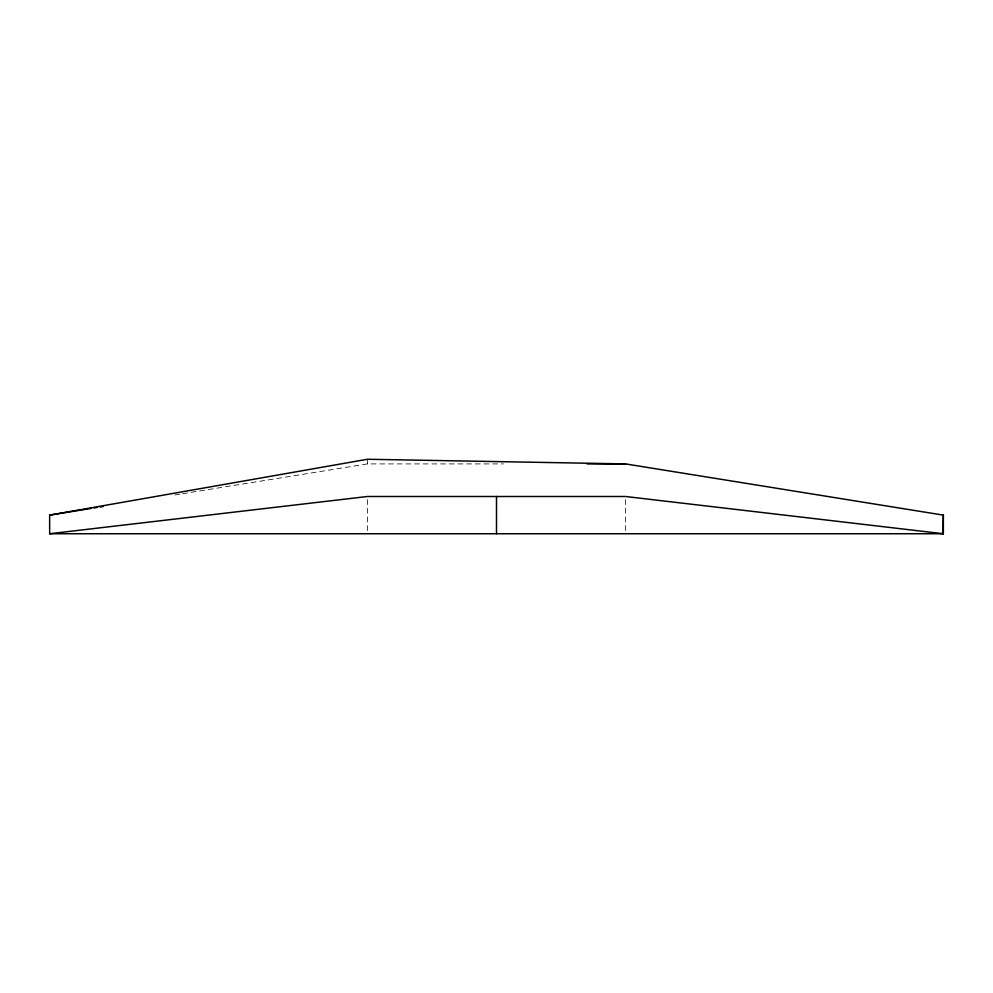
<?xml version="1.0" encoding="UTF-8"?>
<svg xmlns="http://www.w3.org/2000/svg" width="993" height="993" viewBox="0 0 993 993"><rect width="100%" height="100%" fill="white"/><g stroke="black" fill="none" stroke-linecap="round" stroke-linejoin="round"><path stroke-width="0.74" stroke-dasharray="4.96 3.72" d="M174.929 494.936L181.049 493.943M182.575 493.707L367.435 463.917L503.451 463.917M625.565 499.603L625.565 532.186M367.435 459.262L367.435 463.917M367.435 499.603L367.435 532.186"/><path stroke-width="1.49" d="M49.65 515.119L367.435 459.262L625.565 463.917L943.35 515.119L943.35 533.737L49.65 533.737L49.65 515.119L90.897 508.478M93.963 507.982L97.016 507.485M100.07 507.001L103.123 506.504M49.65 533.737L367.435 496.5L625.565 496.5L943.35 533.737M586.925 463.917L625.565 463.917M943.35 515.119L943.015 533.737M496.5 496.5L496.5 533.737"/></g></svg>
